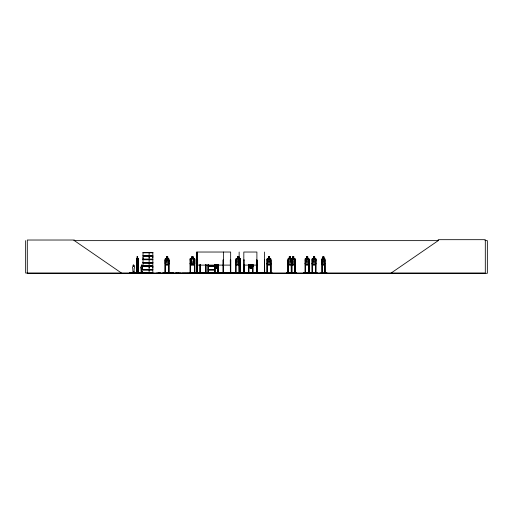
<?xml version="1.0" encoding="UTF-8"?>
<svg xmlns="http://www.w3.org/2000/svg" width="513" height="513" viewBox="0 0 513 513"><rect width="100%" height="100%" fill="white"/><g stroke="black" fill="none" stroke-linecap="round" stroke-linejoin="round"><path stroke-width="0.77" d="M143.012 259.129L143.012 256.128L152.842 256.128L152.836 259.129L143.012 259.129L143.018 257.629M149.123 267.914L149.123 266.407L149.123 269.415M149.123 257.629L149.123 256.128L149.123 259.129M152.836 267.914L152.836 266.407L143.012 266.407M152.836 257.629L152.836 256.128M262.169 272.801L272.499 273.006M267.074 273.038L267.036 258.994L266.997 273.044M141.986 272.55L142.184 268.35A1.09 0.712 -90 0 0 142.037 266.638L141.883 265.074M133.964 272.55L134.201 268.35A1.09 1.02 -90 0 0 133.989 266.638L133.816 265.074M142.037 272.55L141.274 272.55L141.126 268.35A1.09 0.712 -90 0 1 141.274 266.638L141.37 265.189M141.671 271.986L142.184 272.114M142.178 272.082L141.671 272.025L142.281 271.832L142.223 272.788M138.029 264.907L138.023 258.424M133.406 271.954L133.803 271.986L133.418 272.114M208.259 273.012L208.342 272.57M134.124 273.006L134.13 272.332M134.124 272.801L140.453 273.006M324.549 264.907L324.857 259.014L324.543 258.424L323.908 258.424M245.971 272.794L235.371 272.775M320.041 273.006L326.961 272.801M167.757 258.424L167.757 256.814L166.449 256.814L166.449 258.424L165.577 258.424L165.173 258.994L165.205 263.31L165.609 264.907L168.604 264.907L169.04 260.514L165.205 260.514M168.597 264.907L169.04 263.31M270.479 264.855L270.992 263.31L270.511 264.907L267.44 264.907M291.788 263.304L291.352 264.855L288.338 264.855M291.384 264.907L291.865 263.31M294.686 264.907L295.167 263.31L294.719 264.907L291.608 264.907M309.006 263.304L308.57 264.855L305.556 264.855M309.082 263.31L308.602 264.907L305.524 264.907L305.12 263.31L305.556 264.907M312.513 264.907L312.077 263.31L312.481 264.907L315.585 264.907L315.963 259.014L315.527 258.475M315.585 264.907L316.008 263.31M133.483 272.134L133.771 271.928M138.074 264.907L136.714 264.907L136.593 258.994L137.151 258.424M163.525 273.006L166.571 272.775L163.551 272.775M289.306 273.006L286.44 273.012L296.694 273.012L293.789 273.044M306.53 272.801L303.658 273.012M306.524 273.006L303.683 272.98L317.534 272.801M194.825 263.31L194.273 264.907L190.496 264.907L190.002 263.31M237.404 256.866L238.911 256.866L238.911 258.475L239.712 259.014L239.712 262.015L238.911 263.304L237.404 263.304L236.602 262.015L236.602 259.014L237.404 258.475L237.352 256.814L238.962 256.814L238.962 258.424L240.001 258.424L240.571 258.988L240.571 263.31L239.981 264.855L236.281 264.855M240.571 263.31L240.02 264.907L236.243 264.907L235.743 263.31L235.743 258.994L236.256 258.424L237.352 258.424M206.598 273.012L204.565 272.801L206.617 272.98M206.777 273.006L216.197 273.044L206.752 273.012M204.565 272.801L211.138 273.006M133.04 265.189L132.944 266.638A1.09 1.02 -90 0 0 132.758 268.35L132.97 272.55L133.989 272.55M247.708 273.012L253.884 272.801M247.741 272.801L249.138 273.044L247.741 272.98M189.913 273.012L189.97 272.57L190.515 272.57M196.921 273.019L196.921 272.64M197.146 273.006L197.223 252.03L230.67 252.03L230.619 273.044M216.172 265.009L215.646 266.298L217.204 266.292L217.204 264.791M321.978 273.044L321.952 258.994L322.305 258.424M250.28 265.009C248.452 266.863 250.966 266.619 250.928 264.823C250.915 266.613 253.326 266.863 251.55 265.016M141.505 273.031L141.582 272.332M142.569 273.031L142.652 272.332L141.889 272.332L141.889 272.788M267.036 258.994L267.478 258.424L268.376 258.424M291.204 258.994L291.653 258.424M305.126 273.044L305.152 258.994L305.568 258.424L306.46 258.424M305.152 258.994L305.588 258.475L308.602 258.475M142.992 262.637L152.848 262.759M190.054 259.02L190.535 258.475L194.235 258.475M142.736 273.031L129.667 273.038L140.447 272.801M129.693 273.038L130.097 272.788M134.444 272.903C133.425 273.044 135.214 273.282 134.444 272.332L134.008 272.788M217.204 268.44L217.82 264.791M289.255 258.475L288.601 259.014L288.601 262.015L289.255 263.304L290.48 263.304L291.134 262.015L291.134 259.014L290.48 258.475L290.55 256.814L289.21 256.814L289.255 258.475L289.287 256.866L290.512 256.866M291.903 259.014L292.557 258.475L292.59 256.866L293.814 256.866M313.43 258.475L312.776 259.014L312.776 262.015L313.43 263.304L314.649 263.304L315.309 262.015L315.309 259.014L314.649 258.475L314.693 256.814L313.385 256.814L313.417 258.424L312.494 258.424L312.077 258.994L312.237 273.044M391.124 273.044L438.217 240.635L438.217 239.68L485.304 239.68L485.304 273.044L25.65 273.044L25.65 240.635M191.663 258.475L190.862 259.014L190.862 262.015L191.663 263.304L193.164 263.304L193.965 262.015L193.965 259.014L193.164 258.475M141.774 264.932L141.325 265.458M212.998 273.012L219.987 272.801M129.879 273.044L129.776 272.903M133.008 273.038L133.335 273.038M235.595 273.012L235.717 259.976L236.16 259.976L236.211 273.044M133.322 264.932L133.919 265.189M73.795 240.635L438.461 240.635M484.945 240.635L487.35 240.635L487.35 273.32L27.304 273.32L27.304 240.02L74.398 240.02L74.398 240.635L121.485 273.044M143.005 252.505L152.848 252.505M143.018 252.806L152.836 252.806M142.967 255.731L152.887 255.731M142.967 255.916L152.887 255.916M137.099 256.814L137.708 256.814M322.927 256.814L323.953 256.814L323.921 258.475L324.363 259.014L324.363 262.015L323.876 263.304L322.959 263.304L322.472 262.015L322.972 256.814L322.927 258.424L322.26 258.424M137.118 256.866L137.689 256.866M166.494 256.866L167.713 256.866M191.663 256.866L193.164 256.866L193.164 264.907M268.389 256.866L269.639 256.866M306.473 256.866L307.729 256.866M314.681 256.866L313.43 256.866L313.462 258.475M322.959 256.866L323.921 256.866L323.876 258.475M137.657 258.424L138.074 258.424M167.725 258.424L168.585 258.424L169.034 258.988L168.95 273.044L168.848 259.976M191.663 258.424L190.515 258.424L190.002 258.994L190.015 273.044M193.164 258.424L194.26 258.424M269.652 258.424L270.531 258.424L270.992 258.988L270.89 273.044M289.242 258.424L288.319 258.424L287.902 258.994L287.908 273.044M290.525 258.424L291.403 258.424L291.865 258.988L291.859 273.044M291.621 258.424L292.545 258.424M293.827 258.424L294.706 258.424L295.167 258.988L295.219 273.044M307.736 258.424L308.614 258.424L309.082 258.988L309.108 273.044M136.727 258.475L138.061 258.475L138.196 259.014L138.215 273.044M165.596 258.475L168.565 258.475M236.281 258.475L239.981 258.475L240.514 259.014L240.514 273.044L240.565 272.57M267.472 258.475L270.511 258.475M288.338 258.475L291.384 258.475L291.82 259.014L291.762 273.044M291.64 258.475L294.686 258.475M312.513 258.475L315.553 258.475M322.279 258.475L324.569 258.475M136.593 258.994L136.548 273.044M165.173 258.994L165.16 273.044M321.952 258.994L322.292 264.907M191.663 259.014L193.164 259.014M142.967 259.341L152.887 259.341M142.967 259.527L152.887 259.527M138.196 259.976L138.055 273.044L138.042 263.047M168.95 259.976L168.495 259.976L168.456 273.044M190.015 259.976L190.464 259.976L190.509 273.044M194.818 259.976L194.376 259.976L194.433 273.044M196.376 259.976L196.543 273.044M196.992 259.976L197.665 259.976L197.576 273.044M223.373 259.976L222.931 259.976L222.931 273.044L222.879 272.57M239.141 259.976L239.314 273.044L239.366 272.57M240.514 259.976L240.071 259.976L240.02 273.044M243.822 259.976L244.194 259.976M264.535 259.976L264.702 273.044M267.042 259.976L267.497 259.976L267.542 273.044M287.908 259.976L288.37 259.976L288.409 273.044M291.916 259.976L291.461 259.976L291.519 273.044M295.219 259.976L294.763 259.976L294.821 273.044M305.126 259.976L305.588 259.976L305.53 273.044M309.134 259.976L308.679 259.976L308.634 273.044M312.084 259.976L312.545 259.976L312.488 273.044M316.091 259.976L315.63 259.976L315.591 273.044M321.978 259.976L322.382 259.976L322.369 273.044L322.408 272.57L321.94 272.57M191.663 262.015L193.164 262.015M143.018 262.553L152.836 262.553L152.836 259.738L143.012 259.738L143.012 262.63L152.848 262.63M143.018 263.086L152.836 263.086M136.541 263.31L136.766 264.907M324.928 263.31L324.594 264.907L322.254 264.907M136.727 264.855L138.061 264.855M168.565 264.855L165.596 264.855L165.25 263.304M190.535 264.855L194.235 264.855M270.511 264.855L267.472 264.855L267.036 263.31L267.465 264.907M291.64 264.855L294.686 264.855M312.513 264.855L315.553 264.855M322.279 264.855L324.569 264.855M291.416 264.907L288.306 264.907L287.902 263.31L288.37 264.855M197.223 265.106L230.67 265.106M243.822 265.106L256.898 265.106M133.989 265.458L133.989 266.638M208.278 265.805L214.428 265.805M142.967 266.016L152.887 266.016M208.24 266.016L214.466 266.016M142.967 266.202L152.887 266.202M208.24 266.202L214.466 266.202M214.857 264.862L214.78 266.318L215.268 266.831M208.278 266.407L214.428 266.407M141.274 266.638L141.325 266.638A1.09 0.712 -90 0 0 141.178 268.35L141.325 272.55M141.986 265.458L142.037 266.638M142.184 268.35L142.133 268.35A1.09 0.712 -90 0 0 141.986 266.638M143.012 269.415L152.842 269.415L152.842 266.407M208.278 269.415L214.428 269.415M142.967 269.62L152.887 269.62M208.24 269.62L214.466 269.62M142.967 269.806L152.887 269.806M208.24 269.806L214.466 269.806M143.012 270.018L152.842 270.018L152.842 272.916L142.999 273.031M208.278 270.018L214.428 270.018M133.451 271.832L133.451 272.788L133.425 271.832L133.919 271.832M141.665 272.332L140.902 272.332L140.902 272.903M136.336 272.57L136.727 272.57M137.85 272.57L138.241 272.57M165.013 272.57L165.552 272.57L165.552 273.044M168.45 272.57L168.989 272.57M266.997 272.57L267.542 272.57M271.095 272.57L270.543 272.57L270.55 273.044M288.415 272.57L287.864 272.57L287.87 273.044M308.634 272.57L309.179 272.57L309.179 273.044M312.039 272.57L312.59 272.57L312.584 273.044M315.585 272.57L316.136 272.57L316.13 273.044M324.594 272.57L325.069 272.57M131.469 272.698L132.194 272.698M156.619 273.044L158.145 273.044M158.504 272.775L160.133 272.775M167.488 273.012L170.47 272.801L162.275 273.044M171.906 272.775L173.638 272.775M176.241 272.775L177.915 273.044M178.114 272.775L179.659 273.044M190.509 272.704L202.308 272.801M254.897 272.801L259.129 272.801M143.018 272.833L152.836 272.833M170.476 273.006L167.43 272.775M293.846 273.012L296.668 272.98M194.914 272.781L194.825 258.988L194.26 258.424M232.03 273.012L229.561 272.775L231.914 272.775M229.786 273.038L229.747 272.64M170.637 273.012L171.797 273.044M133.04 273.031L132.918 272.332M308.589 258.424L309.038 259.014L308.98 273.044M294.674 258.424L295.122 259.014L295.052 273.044M214.78 266.318L215.248 266.882L218.121 266.882L218.435 264.862M324.582 258.424L324.928 258.988L324.928 273.044M291.903 262.015L292.557 263.304L293.782 263.304L294.436 262.015L294.436 259.014L293.782 258.475L293.859 256.814L292.519 256.814L292.557 258.475M217.185 265.016L217.704 266.298L216.691 264.823L216.044 266.285L216.056 264.791M325.043 273.044L325.03 259.976L324.626 259.976L324.594 273.044M324.761 264.586L324.825 273.044M324.729 272.57L324.729 273.044M322.247 259.976L322.273 273.044M322.113 259.976L322.17 273.044M321.984 272.57L322.081 273.044M315.995 273.044L316.034 258.988L315.54 258.424L314.693 258.424L314.726 256.814M315.937 272.57L315.918 273.044M315.803 272.57L315.79 273.044M315.732 259.976L315.687 273.044M312.443 259.976L312.372 273.044M312.257 272.57L312.257 273.044M312.109 258.994L312.109 273.044M308.845 272.57L308.832 273.044M308.775 259.976L308.73 273.044M307.768 258.424L307.768 256.814L306.428 256.814L306.473 258.475L305.819 259.014L305.819 262.015L306.473 263.304L307.697 263.304L308.351 262.015L308.351 259.014L307.697 258.475L307.736 256.814M306.505 256.866L306.505 258.475M305.626 273.044L305.626 272.57L305.081 272.57L305.088 273.044M305.485 259.976L305.415 273.044M305.229 259.976L305.28 273.044M295.264 273.044L295.264 272.57L294.719 272.57L294.719 273.044M294.86 259.976L294.917 273.044M291.961 273.044L291.961 272.57L291.172 272.57L291.172 273.044M291.673 262.278L291.717 273.044M291.557 259.976L291.615 273.044M291.313 264.586L291.384 273.044M291.217 264.586L291.269 273.044M289.345 273.044L286.466 272.98M288.274 259.976L288.216 273.044M288.197 272.57L288.197 273.044M288.011 259.976L288.082 273.044M271.088 273.044L271.05 259.976L270.588 259.976L270.646 273.044M270.877 272.57L270.877 273.044M270.684 259.976L270.684 273.044M267.401 259.976L267.44 273.044M267.331 272.57L267.344 273.044M267.196 272.57L267.209 273.044M264.875 273.044L264.875 272.64L190.708 272.64L190.631 273.044M264.535 252.03L264.535 273.044M264.201 272.64L264.201 273.044M264.048 272.64L264.048 273.044M263.246 272.64L263.246 273.044M257.064 273.044L257.045 259.976L256.673 259.976L256.647 273.044M256.898 273.044L256.898 252.03L243.822 252.03L243.829 273.044M256.821 259.976L256.795 273.044M256.68 272.57L256.699 273.044M255.878 272.64L255.878 273.044M253.172 264.862L253.223 266.311L252.717 266.882L249.119 266.882L248.574 266.318L248.625 264.862M253.191 272.57L253.191 273.044M253.089 264.586L253.089 273.044L253.031 272.57M252.768 272.57L252.774 273.044M252.717 264.586L252.62 273.044M252.383 264.791L252.383 266.292L251.607 266.831L251.607 268.44M251.678 266.882L251.659 268.491L250.12 268.491L250.132 266.882M251.607 264.791L251.607 266.292L250.171 266.292L250.171 264.791M250.171 268.44L250.184 266.831L249.395 266.292L249.395 264.791M249.004 272.57L249.004 273.044L248.952 264.586M248.85 272.57L248.843 273.044M248.593 272.57L248.587 273.044M248.484 264.586L248.523 273.044M248.433 272.57L248.433 273.044M244.38 272.64L244.38 273.044M244.194 264.695L244.22 273.044M244.073 272.57L244.073 273.044L244.047 259.976M243.944 272.57L243.899 273.044M240.122 272.57L240.18 273.044M239.545 272.64L239.545 273.044M239.148 259.976L239.148 273.044M239.148 252.03L239.141 273.044M236.108 272.57L236.108 273.044M235.768 272.57L235.768 273.044M235.057 273.044L228.76 273.044M230.773 273.044L230.76 259.976L230.286 259.976L230.382 273.044L230.44 272.57M230.241 272.57L230.241 273.044M223.373 252.03L223.411 273.044M223.322 272.57L223.322 273.044M218.442 272.57L218.442 273.044M218.403 264.586L218.307 273.044M218.294 264.586L218.237 273.044M218.134 272.57L218.115 273.044M218.063 264.586L217.999 273.044M217.954 266.125L217.922 273.044M217.236 266.831L217.281 268.491L216.011 268.491L215.441 264.791M216.088 266.831L216.088 268.44M215.056 264.586L215.101 273.044M214.947 266.125L214.992 273.044M214.876 272.57L214.793 273.044M214.723 264.586L214.678 273.044M214.607 264.586L214.614 273.044M210.112 272.57L210.112 273.044M210.029 272.57L210.041 273.044M209.932 272.57L209.926 273.044M209.721 272.57L209.727 273.044M209.593 272.57L209.618 273.044M208.496 264.695L208.541 273.044M208.413 264.695L208.458 273.044M208.182 272.57L208.169 273.044M208.111 264.695L208.066 273.044M208.028 264.695L208.028 273.044M207.496 272.64L207.496 273.044M206.149 272.57L206.149 273.044M206.104 264.586L206.079 273.044M205.976 272.57L206.008 273.044M205.7 264.586L205.739 273.044M205.63 264.586L205.675 273.044M205.585 272.57L205.585 273.044M200.41 264.586L200.41 273.044M200.282 264.586L200.314 273.044M200.23 272.57L200.205 273.044M200.134 264.586L200.102 273.044M199.999 264.586L199.967 273.044M197.877 272.64L197.877 273.044M197.685 272.57L197.71 273.044M197.543 264.586L197.473 273.044M197.396 264.586L197.396 273.044M197.268 264.586L197.274 273.044M196.998 252.03L196.992 273.044M196.376 252.03L196.376 273.044M194.773 259.014L194.773 263.304M194.767 272.57L194.767 273.044M194.324 272.57L194.324 273.044M193.215 258.424L193.215 256.814L191.612 256.814L191.663 264.907M191.529 272.64L191.529 273.044M190.887 272.64L190.887 273.044M190.413 272.57L190.413 273.044M189.271 273.044L188.117 273.044M187.841 273.044L187.514 273.044M187.033 273.044L185.507 273.044M185.058 273.044L182.327 273.044M181.147 273.044L180.121 273.044M176.119 273.044L175.087 273.044M168.777 272.57L168.79 273.044M168.674 272.57L168.655 273.044M168.597 259.976L168.591 273.044M167.725 256.814L167.713 258.475L168.354 259.014L168.354 262.015L167.713 263.304L166.526 263.304L165.885 262.015L165.885 259.014L166.526 258.475L166.481 256.814M165.442 273.044L165.507 259.976L165.058 259.976L165.013 273.044M165.346 272.57L165.372 273.044M165.218 272.57L165.231 273.044M160.858 273.044L160.473 273.044M149.129 252.627L149.123 255.525M149.129 259.738L149.129 262.63M149.129 262.913L149.123 265.805M149.123 270.018L149.129 272.916M142.569 272.332L142.569 272.788L140.985 272.788L140.985 272.332M141.896 271.832L141.973 272.903M137.888 263.047L137.869 273.044M137.657 256.814L137.689 263.304L137.17 263.304L136.894 262.015L137.151 256.814M136.702 273.044L136.689 259.976L136.368 273.044M136.573 272.57L136.599 273.044M134.329 272.332L134.329 272.788M133.887 271.832L133.919 272.788M133.04 272.788L132.598 272.332L132.598 272.903M132.72 272.332L132.758 272.903M289.774 272.781L293.391 273.012L289.787 272.775M313.494 272.781L307.704 272.775L313.507 272.775M270.261 262.015L269.607 263.304L268.389 263.304L267.728 262.015L267.728 259.014L268.389 258.475L268.376 256.814L269.684 256.814L269.639 258.475L270.261 259.014L270.261 262.015M152.848 252.627L143.005 252.627L143.018 255.525L152.842 255.525L152.842 252.627M137.599 257.135L137.266 257.673L137.599 257.135M167.501 257.135L166.738 257.135L166.738 257.673L167.501 257.673L167.501 257.135M192.894 257.135L191.933 257.135L191.933 257.673L192.894 257.673L192.894 257.135M238.641 257.135L237.673 257.135L237.673 257.673L238.641 257.673L238.641 257.135M269.389 257.135L268.607 257.135L268.607 257.673L269.389 257.673L269.389 257.135M290.262 257.135L289.473 257.135L289.473 257.673L290.262 257.673L290.262 257.135M293.564 257.135L292.776 257.135L292.776 257.673L293.564 257.673L293.564 257.135M307.479 257.135L306.691 257.135L306.691 257.673L307.479 257.673L307.479 257.135M314.431 257.135L313.648 257.135L313.648 257.673L314.431 257.673L314.431 257.135M323.709 257.135L323.126 257.135L323.126 257.673L323.709 257.673L323.709 257.135M137.689 259.014L137.17 259.014L137.17 262.015L137.689 262.015L137.689 259.014M167.713 259.014L166.526 259.014L166.526 262.015L167.713 262.015L167.713 259.014M238.911 259.014L237.404 259.014L237.404 262.015L238.911 262.015L238.911 259.014M269.607 259.014L268.389 259.014L268.389 262.015L269.607 262.015L269.607 259.014M290.48 259.014L289.255 259.014L289.255 262.015L290.48 262.015L290.48 259.014M293.782 259.014L292.557 259.014L292.557 262.015L293.782 262.015L293.782 259.014M307.697 259.014L306.473 259.014L306.473 262.015L307.697 262.015L307.697 259.014M314.649 259.014L313.43 259.014L313.43 262.015L314.649 262.015L314.649 259.014M323.876 259.014L322.959 259.014L322.959 262.015L323.876 262.015L323.876 259.014M152.848 262.913L143.005 262.9L143.018 265.805L152.842 265.805L152.842 262.913M216.999 267.632L216.262 267.632L216.262 268.171L216.999 268.171L216.999 267.632M251.351 267.632L250.427 267.632L250.427 268.171L251.351 268.171L251.351 267.632"/></g></svg>
